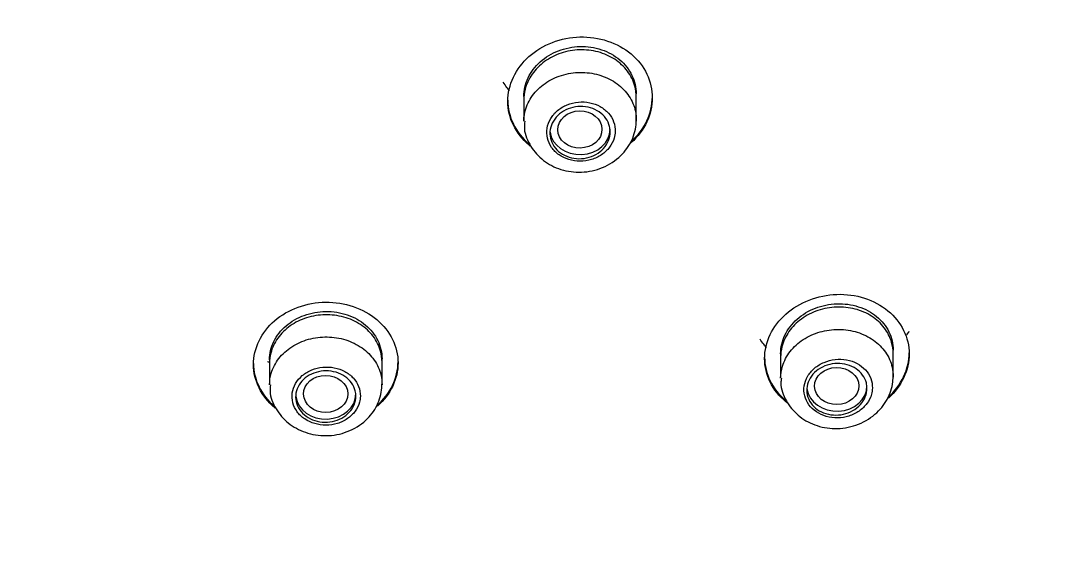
# Model space of a CAD drawing. Header units: millimetres. Extents: x -60 to 7633, y -2614 to 2146.
# Drawn here: x 3021.08 to 3046.94, y 1030.84 to 1044.3 of the extents above; entities that cross this region are included whole.
import ezdxf

# ---------------------------------------------------------------- set-up
doc = ezdxf.new("R2010")
doc.units = ezdxf.units.MM
doc.layers.get('0').update_dxf_attribs({"color": 250})

msp = doc.modelspace()

# ---------------------------------------------------------------- linework, layer by layer
at = {"linetype": 'Continuous'}
for p, q in [((3033.609, 1042.408), (3033.609, 1042.351)), ((3036.409, 1041.831), (3036.409, 1042.496)), ((3033.609, 1042.326), (3033.609, 1041.792)), ((3040.004, 1036.004), (3040.004, 1035.946)), ((3040.004, 1035.922), (3040.004, 1035.392)), ((3042.804, 1036.012), (3042.804, 1036.103)), ((3042.804, 1035.446), (3042.804, 1036.011)), ((3027.23, 1035.822), (3027.243, 1035.785)), ((3027.277, 1035.891), (3027.277, 1035.791)), ((3027.277, 1035.768), (3027.277, 1035.228)), ((3030.077, 1035.799), (3030.077, 1035.891)), ((3030.077, 1035.246), (3030.077, 1035.797))]:
    msp.add_line(p, q, dxfattribs=at)
for centre, major_axis, start_param, end_param in [((3016.592, 1025.749), (-45.35, 0), 3.571695, 5.880205), ((3016.592, 1025.541), (-44.564, 0), 3.011959, 4.839189), ((3016.592, 1025.886), (-45.1, 0), 3.141593, 4.596825), ((3016.592, 1025.749), (-45.35, 0), 1.980202, 3.571695), ((3035.008, 1041.593), (-0.75, 0), 0.113771, 3.141593), ((3041.404, 1035.201), (-0.75, 0), 0.115638, 3.141593), ((3028.677, 1035.004), (-0.75, 0), 0.106353, 3.141593)]:
    msp.add_ellipse(centre, major_axis=major_axis, ratio=0.838671, start_param=start_param, end_param=end_param, dxfattribs=at)
for centre, major_axis, ratio in [((3016.592, 1025.663), (44.7, 0), 0.838671), ((3035.004, 1041.589), (-0.551, -0.008), 0.839348), ((3041.399, 1035.198), (-0.552, -0.007), 0.836504), ((3028.675, 1035.002), (-0.551, -0.004), 0.838991)]:
    msp.add_ellipse(centre, major_axis=major_axis, ratio=ratio, dxfattribs=at)
for points, knots in [([(3065.832, 1033.336), (3065.639, 1035.32), (3065.276, 1037.303), (3064.037, 1041.845), (3063.046, 1044.349), (3060.497, 1049.18), (3058.919, 1051.528), (3055.31, 1055.87), (3053.277, 1057.882), (3048.739, 1061.576), (3046.231, 1063.254), (3040.961, 1066.14), (3038.174, 1067.371), (3029.332, 1070.39), (3022.973, 1071.438), (3016.592, 1071.439)], [0, 0, 0, 0, 0.096956, 0.096956, 0.225963, 0.225963, 0.354969, 0.354969, 0.483975, 0.483975, 0.612981, 0.612981, 0.741988, 0.741988, 1, 1, 1, 1]), ([(3058.813, 1005.68), (3058.864, 1005.751), (3058.915, 1005.822), (3060.6, 1008.164), (3061.989, 1010.596), (3064.149, 1015.564), (3064.943, 1018.121), (3065.949, 1023.386), (3066.152, 1026.074), (3065.93, 1031.416), (3065.514, 1034.046), (3064.092, 1039.223), (3063.074, 1041.779), (3060.499, 1046.623), (3058.929, 1048.947), (3055.276, 1053.318), (3053.228, 1055.327), (3048.694, 1058.997), (3046.178, 1060.674), (3040.87, 1063.563), (3038.079, 1064.784), (3032.218, 1066.772), (3029.133, 1067.536), (3022.932, 1068.547), (3019.786, 1068.807), (3016.592, 1068.809)], [0, 0, 0, 0, 0.002831, 0.002831, 0.093483, 0.093483, 0.184134, 0.184134, 0.274786, 0.274786, 0.365438, 0.365438, 0.45609, 0.45609, 0.546741, 0.546741, 0.637393, 0.637393, 0.728045, 0.728045, 0.818697, 0.818697, 0.909348, 0.909348, 1, 1, 1, 1]), ([(3033.944, 1066.532), (3034.37, 1066.399), (3034.794, 1066.261), (3038.155, 1065.12), (3040.956, 1063.894), (3046.282, 1060.994), (3048.806, 1059.311), (3053.355, 1055.627), (3055.41, 1053.61), (3059.075, 1049.222), (3060.649, 1046.89), (3063.232, 1042.028), (3064.252, 1039.463), (3065.677, 1034.267), (3066.093, 1031.628), (3066.313, 1026.266), (3066.108, 1023.569), (3065.095, 1018.286), (3064.297, 1015.72), (3062.126, 1010.735), (3060.73, 1008.295), (3058.25, 1004.851), (3057.348, 1003.725), (3056.382, 1002.639)], [0, 0, 0, 0, 0.014806, 0.014806, 0.118386, 0.118386, 0.221967, 0.221967, 0.325547, 0.325547, 0.429127, 0.429127, 0.532707, 0.532707, 0.636287, 0.636287, 0.739867, 0.739867, 0.843448, 0.843448, 0.947028, 0.947028, 1, 1, 1, 1]), ([(3016.592, 1064.053), (3017.962, 1064.053), (3019.356, 1064.001), (3022.091, 1063.793), (3023.449, 1063.638), (3027.494, 1063.018), (3030.176, 1062.393), (3035.329, 1060.757), (3037.794, 1059.753), (3042.504, 1057.374), (3044.754, 1055.988), (3048.862, 1052.947), (3050.742, 1051.281), (3054.15, 1047.655), (3055.669, 1045.696), (3058.227, 1041.639), (3059.286, 1039.522), (3060.951, 1035.106), (3061.541, 1032.836), (3062.224, 1028.285), (3062.322, 1025.988), (3062.015, 1021.347), (3061.612, 1019.067), (3060.332, 1014.608), (3059.448, 1012.414), (3057.207, 1008.174), (3055.874, 1006.167), (3052.796, 1002.374), (3051.032, 1000.571), (3047.162, 997.28), (3045.073, 995.799), (3040.591, 993.159), (3038.18, 991.994), (3033.146, 990.053), (3030.526, 989.275), (3027.838, 988.702)], [0, 0, 0, 0, 0.03125, 0.03125, 0.0625, 0.0625, 0.125, 0.125, 0.1875, 0.1875, 0.25, 0.25, 0.3125, 0.3125, 0.375, 0.375, 0.4375, 0.4375, 0.5, 0.5, 0.5625, 0.5625, 0.625, 0.625, 0.6875, 0.6875, 0.75, 0.75, 0.8125, 0.8125, 0.875, 0.875, 0.9375, 0.9375, 1, 1, 1, 1]), ([(3027.775, 988.873), (3030.448, 989.443), (3033.03, 990.209), (3038.014, 992.127), (3040.419, 993.285), (3044.88, 995.908), (3046.959, 997.38), (3050.812, 1000.651), (3052.569, 1002.442), (3055.634, 1006.214), (3056.961, 1008.209), (3059.194, 1012.425), (3060.075, 1014.608), (3061.352, 1019.042), (3061.754, 1021.309), (3062.063, 1025.926), (3061.967, 1028.211), (3061.291, 1032.738), (3060.704, 1034.996), (3059.051, 1039.39), (3057.999, 1041.496), (3055.456, 1045.533), (3053.947, 1047.481), (3050.558, 1051.089), (3048.688, 1052.747), (3044.604, 1055.773), (3042.365, 1057.152), (3037.681, 1059.519), (3035.23, 1060.518), (3030.104, 1062.146), (3027.436, 1062.768), (3022.071, 1063.59), (3019.351, 1063.799), (3016.592, 1063.798)], [0, 0, 0, 0, 0.0625, 0.0625, 0.125, 0.125, 0.1875, 0.1875, 0.25, 0.25, 0.3125, 0.3125, 0.375, 0.375, 0.4375, 0.4375, 0.5, 0.5, 0.5625, 0.5625, 0.625, 0.625, 0.6875, 0.6875, 0.75, 0.75, 0.8125, 0.8125, 0.875, 0.875, 0.9375, 0.9375, 1, 1, 1, 1]), ([(3033.209, 1042.29), (3033.209, 1042.702), (3033.404, 1043.108), (3034.067, 1043.7), (3034.536, 1043.881), (3035.475, 1043.906), (3035.943, 1043.752), (3036.617, 1043.186), (3036.808, 1042.784), (3036.809, 1041.968), (3036.615, 1041.556), (3036.278, 1041.255), (3036.272, 1041.249), (3036.265, 1041.244)], [0, 0, 0, 0, 0.19927, 0.19927, 0.398541, 0.398541, 0.597811, 0.597811, 0.797082, 0.797082, 0.996352, 0.996352, 1, 1, 1, 1]), ([(3036.408, 1042.391), (3036.408, 1042.485), (3036.396, 1042.579), (3036.371, 1042.67), (3036.335, 1042.801), (3036.272, 1042.929), (3036.188, 1043.042), (3036.103, 1043.154), (3035.995, 1043.255), (3035.872, 1043.336), (3035.749, 1043.416), (3035.607, 1043.479), (3035.459, 1043.519), (3035.311, 1043.559), (3035.153, 1043.577), (3034.997, 1043.572), (3034.84, 1043.567), (3034.682, 1043.539), (3034.535, 1043.489), (3034.387, 1043.439), (3034.247, 1043.367), (3034.126, 1043.279), (3034.004, 1043.19), (3033.897, 1043.082), (3033.815, 1042.964), (3033.733, 1042.846), (3033.673, 1042.715), (3033.64, 1042.581), (3033.619, 1042.497), (3033.609, 1042.411), (3033.609, 1042.326)], [0, 0, 0, 0, 0.073942, 0.073942, 0.073942, 0.181405, 0.181405, 0.181405, 0.288601, 0.288601, 0.288601, 0.395622, 0.395622, 0.395622, 0.502653, 0.502653, 0.502653, 0.609874, 0.609874, 0.609874, 0.717363, 0.717363, 0.717363, 0.825066, 0.825066, 0.825066, 0.932837, 0.932837, 0.932837, 1, 1, 1, 1]), ([(3033.635, 1042.644), (3033.653, 1042.722), (3033.68, 1042.8), (3033.75, 1042.948), (3033.793, 1043.019), (3033.895, 1043.153), (3033.954, 1043.217), (3034.083, 1043.332), (3034.153, 1043.383), (3034.306, 1043.476), (3034.387, 1043.516), (3034.555, 1043.58), (3034.643, 1043.606), (3034.824, 1043.642), (3034.915, 1043.652), (3035.097, 1043.657), (3035.19, 1043.651), (3035.37, 1043.625), (3035.457, 1043.604), (3035.627, 1043.548), (3035.709, 1043.512), (3035.861, 1043.428), (3035.932, 1043.379), (3036.063, 1043.269), (3036.121, 1043.209), (3036.223, 1043.08), (3036.267, 1043.01), (3036.337, 1042.864), (3036.363, 1042.789), (3036.399, 1042.634), (3036.409, 1042.553), (3036.409, 1042.474), (3036.409, 1042.474), (3036.409, 1042.473)], [0, 0, 0, 0, 0.066651, 0.066651, 0.133302, 0.133302, 0.199953, 0.199953, 0.266603, 0.266603, 0.333254, 0.333254, 0.399905, 0.399905, 0.466556, 0.466556, 0.533206, 0.533206, 0.599857, 0.599857, 0.666508, 0.666508, 0.733159, 0.733159, 0.799809, 0.799809, 0.86646, 0.86646, 0.933111, 0.933111, 0.999762, 0.999762, 1, 1, 1, 1]), ([(3033.609, 1041.799), (3033.61, 1041.902), (3033.626, 1042.006), (3033.657, 1042.106), (3033.698, 1042.236), (3033.766, 1042.362), (3033.855, 1042.473), (3033.944, 1042.585), (3034.056, 1042.686), (3034.183, 1042.767), (3034.309, 1042.848), (3034.454, 1042.911), (3034.604, 1042.952), (3034.754, 1042.993), (3034.914, 1043.013), (3035.071, 1043.009), (3035.227, 1043.006), (3035.385, 1042.979), (3035.53, 1042.931), (3035.676, 1042.883), (3035.813, 1042.813), (3035.931, 1042.726), (3036.049, 1042.64), (3036.15, 1042.534), (3036.227, 1042.419), (3036.304, 1042.303), (3036.359, 1042.174), (3036.387, 1042.043), (3036.404, 1041.961), (3036.411, 1041.876), (3036.408, 1041.793)], [0, 0, 0, 0, 0.081604, 0.081604, 0.081604, 0.18819, 0.18819, 0.18819, 0.294847, 0.294847, 0.294847, 0.401529, 0.401529, 0.401529, 0.508179, 0.508179, 0.508179, 0.614749, 0.614749, 0.614749, 0.721227, 0.721227, 0.721227, 0.827646, 0.827646, 0.827646, 0.934065, 0.934065, 0.934065, 1, 1, 1, 1]), ([(3033.251, 1042.555), (3033.229, 1042.581), (3033.207, 1042.607), (3033.155, 1042.677), (3033.124, 1042.721), (3033.096, 1042.765)], [0, 0, 0, 0, 0.386796, 0.386796, 1, 1, 1, 1]), ([(3036.264, 1041.27), (3036.27, 1041.275), (3036.276, 1041.281), (3036.617, 1041.585), (3036.808, 1041.994), (3036.809, 1042.401)], [0, 0, 0, 0, 0.017676, 0.017676, 1, 1, 1, 1]), ([(3033.209, 1042.317), (3033.209, 1041.906), (3033.404, 1041.508), (3033.739, 1041.226), (3033.741, 1041.224), (3033.744, 1041.222)], [0, 0, 0, 0, 0.992905, 0.992905, 1, 1, 1, 1]), ([(3033.766, 1041.176), (3033.756, 1041.184), (3033.747, 1041.192), (3033.404, 1041.48), (3033.209, 1041.879), (3033.209, 1042.29)], [0, 0, 0, 0, 0.027448, 0.027448, 1, 1, 1, 1]), ([(3035.884, 1041.533), (3035.887, 1041.615), (3035.874, 1041.699), (3035.845, 1041.777), (3035.817, 1041.856), (3035.772, 1041.93), (3035.715, 1041.995), (3035.658, 1042.06), (3035.587, 1042.117), (3035.508, 1042.161), (3035.43, 1042.205), (3035.341, 1042.237), (3035.249, 1042.256), (3035.157, 1042.275), (3035.06, 1042.28), (3034.966, 1042.271), (3034.871, 1042.262), (3034.776, 1042.239), (3034.689, 1042.203), (3034.602, 1042.168), (3034.52, 1042.119), (3034.45, 1042.061), (3034.381, 1042.002), (3034.321, 1041.933), (3034.277, 1041.858), (3034.233, 1041.784), (3034.202, 1041.702), (3034.189, 1041.619), (3034.176, 1041.537), (3034.178, 1041.451), (3034.197, 1041.371), (3034.216, 1041.29), (3034.251, 1041.211), (3034.3, 1041.142), (3034.348, 1041.072), (3034.412, 1041.009), (3034.485, 1040.957), (3034.557, 1040.906), (3034.642, 1040.866), (3034.73, 1040.839), (3034.819, 1040.812), (3034.915, 1040.798), (3035.01, 1040.798), (3035.105, 1040.798), (3035.202, 1040.812), (3035.292, 1040.839), (3035.383, 1040.867), (3035.47, 1040.908), (3035.546, 1040.96), (3035.622, 1041.011), (3035.689, 1041.075), (3035.742, 1041.145), (3035.795, 1041.216), (3035.835, 1041.295), (3035.858, 1041.376), (3035.873, 1041.427), (3035.881, 1041.48), (3035.884, 1041.533)], [0, 0, 0, 0, 0.053621, 0.053621, 0.053621, 0.107254, 0.107254, 0.107254, 0.160731, 0.160731, 0.160731, 0.214094, 0.214094, 0.214094, 0.2675, 0.2675, 0.2675, 0.321086, 0.321086, 0.321086, 0.374902, 0.374902, 0.374902, 0.428891, 0.428891, 0.428891, 0.482924, 0.482924, 0.482924, 0.536857, 0.536857, 0.536857, 0.590598, 0.590598, 0.590598, 0.644137, 0.644137, 0.644137, 0.697548, 0.697548, 0.697548, 0.750953, 0.750953, 0.750953, 0.804476, 0.804476, 0.804476, 0.858194, 0.858194, 0.858194, 0.91211, 0.91211, 0.91211, 0.966138, 0.966138, 0.966138, 1, 1, 1, 1]), ([(3035.758, 1041.529), (3035.758, 1041.456), (3035.744, 1041.382), (3035.716, 1041.312), (3035.688, 1041.243), (3035.646, 1041.176), (3035.594, 1041.118), (3035.541, 1041.06), (3035.476, 1041.009), (3035.405, 1040.969), (3035.334, 1040.929), (3035.253, 1040.898), (3035.171, 1040.881), (3035.089, 1040.863), (3035.003, 1040.857), (3034.919, 1040.864), (3034.836, 1040.871), (3034.753, 1040.89), (3034.678, 1040.92), (3034.602, 1040.951), (3034.532, 1040.993), (3034.474, 1041.043), (3034.415, 1041.094), (3034.366, 1041.154), (3034.33, 1041.219), (3034.294, 1041.283), (3034.271, 1041.355), (3034.262, 1041.426), (3034.254, 1041.498), (3034.259, 1041.573), (3034.279, 1041.644), (3034.298, 1041.715), (3034.332, 1041.785), (3034.377, 1041.847), (3034.422, 1041.91), (3034.481, 1041.966), (3034.547, 1042.013), (3034.613, 1042.059), (3034.69, 1042.096), (3034.769, 1042.122), (3034.849, 1042.147), (3034.935, 1042.16), (3035.019, 1042.161), (3035.103, 1042.162), (3035.188, 1042.151), (3035.267, 1042.128), (3035.345, 1042.104), (3035.42, 1042.069), (3035.485, 1042.024), (3035.55, 1041.98), (3035.606, 1041.925), (3035.65, 1041.864), (3035.693, 1041.803), (3035.725, 1041.734), (3035.742, 1041.663), (3035.753, 1041.619), (3035.758, 1041.574), (3035.758, 1041.529)], [0, 0, 0, 0, 0.053823, 0.053823, 0.053823, 0.107643, 0.107643, 0.107643, 0.161516, 0.161516, 0.161516, 0.21539, 0.21539, 0.21539, 0.269191, 0.269191, 0.269191, 0.322882, 0.322882, 0.322882, 0.376471, 0.376471, 0.376471, 0.430008, 0.430008, 0.430008, 0.483561, 0.483561, 0.483561, 0.537194, 0.537194, 0.537194, 0.590938, 0.590938, 0.590938, 0.64478, 0.64478, 0.64478, 0.698664, 0.698664, 0.698664, 0.75251, 0.75251, 0.75251, 0.806252, 0.806252, 0.806252, 0.85987, 0.85987, 0.85987, 0.913401, 0.913401, 0.913401, 0.966925, 0.966925, 0.966925, 1, 1, 1, 1]), ([(3033.633, 1041.799), (3033.625, 1041.729), (3033.605, 1041.521), (3033.765, 1041.151), (3034.082, 1040.796), (3034.529, 1040.565), (3035.051, 1040.495), (3035.585, 1040.611), (3036.031, 1040.902), (3036.32, 1041.303), (3036.409, 1041.656), (3036.408, 1041.833), (3036.408, 1041.874)], [0, 0, 0, 0, 0.046458, 0.159043, 0.269961, 0.383916, 0.502832, 0.626066, 0.752248, 0.864533, 0.973308, 1, 1, 1, 1]), ([(3039.604, 1035.884), (3039.604, 1036.291), (3039.8, 1036.695), (3040.463, 1037.284), (3040.933, 1037.466), (3041.871, 1037.498), (3042.339, 1037.351), (3043.012, 1036.798), (3043.204, 1036.403), (3043.205, 1035.598), (3043.013, 1035.191), (3042.686, 1034.896)], [0, 0, 0, 0, 0.200281, 0.200281, 0.400562, 0.400562, 0.600843, 0.600843, 0.801124, 0.801124, 1, 1, 1, 1]), ([(3026.877, 1035.737), (3026.877, 1036.141), (3027.072, 1036.539), (3027.736, 1037.112), (3028.206, 1037.283), (3029.145, 1037.294), (3029.613, 1037.136), (3030.285, 1036.572), (3030.477, 1036.176), (3030.477, 1035.381), (3030.289, 1034.985), (3029.967, 1034.7)], [0, 0, 0, 0, 0.200623, 0.200623, 0.401247, 0.401247, 0.60187, 0.60187, 0.802493, 0.802493, 1, 1, 1, 1]), ([(3040.031, 1036.238), (3040.049, 1036.316), (3040.076, 1036.392), (3040.146, 1036.54), (3040.189, 1036.61), (3040.291, 1036.743), (3040.35, 1036.807), (3040.479, 1036.921), (3040.549, 1036.973), (3040.702, 1037.066), (3040.784, 1037.106), (3040.952, 1037.171), (3041.04, 1037.197), (3041.22, 1037.234), (3041.311, 1037.244), (3041.494, 1037.25), (3041.586, 1037.246), (3041.766, 1037.221), (3041.853, 1037.202), (3042.023, 1037.147), (3042.105, 1037.113), (3042.257, 1037.031), (3042.328, 1036.984), (3042.458, 1036.876), (3042.517, 1036.817), (3042.618, 1036.69), (3042.662, 1036.622), (3042.733, 1036.478), (3042.759, 1036.404), (3042.795, 1036.251), (3042.804, 1036.172), (3042.804, 1036.093), (3042.804, 1036.093), (3042.804, 1036.093)], [0, 0, 0, 0, 0.066658, 0.066658, 0.133316, 0.133316, 0.199974, 0.199974, 0.266631, 0.266631, 0.333289, 0.333289, 0.399947, 0.399947, 0.466605, 0.466605, 0.533263, 0.533263, 0.59992, 0.59992, 0.666578, 0.666578, 0.733236, 0.733236, 0.799894, 0.799894, 0.866552, 0.866552, 0.93321, 0.93321, 0.999867, 0.999867, 1, 1, 1, 1]), ([(3030.077, 1035.796), (3030.077, 1035.889), (3030.064, 1035.982), (3030.04, 1036.071), (3030.004, 1036.2), (3029.941, 1036.326), (3029.856, 1036.438), (3029.772, 1036.549), (3029.663, 1036.649), (3029.54, 1036.73), (3029.417, 1036.811), (3029.275, 1036.875), (3029.127, 1036.916), (3028.978, 1036.957), (3028.819, 1036.977), (3028.663, 1036.974), (3028.506, 1036.971), (3028.348, 1036.945), (3028.2, 1036.898), (3028.053, 1036.851), (3027.913, 1036.782), (3027.791, 1036.696), (3027.67, 1036.61), (3027.564, 1036.506), (3027.482, 1036.391), (3027.401, 1036.276), (3027.341, 1036.148), (3027.308, 1036.017), (3027.288, 1035.935), (3027.277, 1035.851), (3027.277, 1035.768)], [0, 0, 0, 0, 0.074061, 0.074061, 0.074061, 0.181477, 0.181477, 0.181477, 0.288843, 0.288843, 0.288843, 0.396177, 0.396177, 0.396177, 0.503513, 0.503513, 0.503513, 0.610884, 0.610884, 0.610884, 0.718306, 0.718306, 0.718306, 0.825771, 0.825771, 0.825771, 0.933252, 0.933252, 0.933252, 1, 1, 1, 1]), ([(3027.304, 1036.082), (3027.322, 1036.158), (3027.349, 1036.234), (3027.419, 1036.379), (3027.462, 1036.448), (3027.563, 1036.579), (3027.623, 1036.64), (3027.752, 1036.752), (3027.822, 1036.802), (3027.975, 1036.891), (3028.057, 1036.929), (3028.225, 1036.99), (3028.313, 1037.014), (3028.494, 1037.046), (3028.585, 1037.055), (3028.767, 1037.057), (3028.86, 1037.05), (3029.04, 1037.022), (3029.127, 1037), (3029.297, 1036.943), (3029.379, 1036.906), (3029.53, 1036.821), (3029.601, 1036.773), (3029.732, 1036.663), (3029.79, 1036.603), (3029.891, 1036.475), (3029.935, 1036.406), (3030.006, 1036.262), (3030.032, 1036.188), (3030.068, 1036.036), (3030.077, 1035.957), (3030.077, 1035.879), (3030.077, 1035.879), (3030.077, 1035.879)], [0, 0, 0, 0, 0.066658, 0.066658, 0.133317, 0.133317, 0.199975, 0.199975, 0.266633, 0.266633, 0.333292, 0.333292, 0.39995, 0.39995, 0.466608, 0.466608, 0.533267, 0.533267, 0.599925, 0.599925, 0.666584, 0.666584, 0.733242, 0.733242, 0.7999, 0.7999, 0.866559, 0.866559, 0.933217, 0.933217, 0.999875, 0.999875, 1, 1, 1, 1]), ([(3042.804, 1036.01), (3042.804, 1036.103), (3042.792, 1036.196), (3042.767, 1036.286), (3042.731, 1036.415), (3042.668, 1036.54), (3042.584, 1036.651), (3042.5, 1036.761), (3042.392, 1036.859), (3042.269, 1036.938), (3042.146, 1037.017), (3042.005, 1037.078), (3041.857, 1037.116), (3041.709, 1037.155), (3041.55, 1037.171), (3041.394, 1037.165), (3041.237, 1037.159), (3041.079, 1037.13), (3040.931, 1037.079), (3040.783, 1037.029), (3040.643, 1036.957), (3040.521, 1036.868), (3040.399, 1036.779), (3040.293, 1036.672), (3040.211, 1036.555), (3040.129, 1036.437), (3040.069, 1036.307), (3040.036, 1036.175), (3040.015, 1036.092), (3040.004, 1036.006), (3040.004, 1035.922)], [0, 0, 0, 0, 0.073917, 0.073917, 0.073917, 0.181107, 0.181107, 0.181107, 0.288127, 0.288127, 0.288127, 0.395165, 0.395165, 0.395165, 0.502398, 0.502398, 0.502398, 0.609898, 0.609898, 0.609898, 0.717609, 0.717609, 0.717609, 0.825381, 0.825381, 0.825381, 0.933056, 0.933056, 0.933056, 1, 1, 1, 1]), ([(3040.004, 1035.393), (3040.005, 1035.493), (3040.02, 1035.594), (3040.049, 1035.691), (3040.088, 1035.821), (3040.154, 1035.947), (3040.242, 1036.059), (3040.329, 1036.171), (3040.44, 1036.272), (3040.565, 1036.355), (3040.691, 1036.437), (3040.834, 1036.502), (3040.984, 1036.545), (3041.133, 1036.588), (3041.293, 1036.61), (3041.45, 1036.609), (3041.606, 1036.607), (3041.764, 1036.583), (3041.911, 1036.538), (3042.057, 1036.492), (3042.195, 1036.425), (3042.314, 1036.341), (3042.433, 1036.256), (3042.537, 1036.153), (3042.615, 1036.04), (3042.694, 1035.926), (3042.75, 1035.799), (3042.78, 1035.669), (3042.798, 1035.588), (3042.806, 1035.504), (3042.804, 1035.421)], [0, 0, 0, 0, 0.079892, 0.079892, 0.079892, 0.186585, 0.186585, 0.186585, 0.29336, 0.29336, 0.29336, 0.400206, 0.400206, 0.400206, 0.507083, 0.507083, 0.507083, 0.613931, 0.613931, 0.613931, 0.720702, 0.720702, 0.720702, 0.82738, 0.82738, 0.82738, 0.933994, 0.933994, 0.933994, 1, 1, 1, 1]), ([(3027.277, 1035.23), (3027.277, 1035.327), (3027.292, 1035.424), (3027.32, 1035.518), (3027.358, 1035.647), (3027.423, 1035.772), (3027.509, 1035.883), (3027.596, 1035.994), (3027.706, 1036.094), (3027.831, 1036.175), (3027.956, 1036.256), (3028.099, 1036.32), (3028.248, 1036.362), (3028.397, 1036.403), (3028.557, 1036.424), (3028.713, 1036.422), (3028.87, 1036.419), (3029.028, 1036.394), (3029.174, 1036.348), (3029.321, 1036.301), (3029.46, 1036.233), (3029.58, 1036.148), (3029.699, 1036.064), (3029.803, 1035.96), (3029.883, 1035.847), (3029.963, 1035.733), (3030.02, 1035.606), (3030.05, 1035.476), (3030.069, 1035.395), (3030.078, 1035.311), (3030.077, 1035.228)], [0, 0, 0, 0, 0.077776, 0.077776, 0.077776, 0.184767, 0.184767, 0.184767, 0.291772, 0.291772, 0.291772, 0.398782, 0.398782, 0.398782, 0.505786, 0.505786, 0.505786, 0.612774, 0.612774, 0.612774, 0.719744, 0.719744, 0.719744, 0.826702, 0.826702, 0.826702, 0.933659, 0.933659, 0.933659, 1, 1, 1, 1]), ([(3039.649, 1036.158), (3039.626, 1036.184), (3039.604, 1036.211), (3039.55, 1036.28), (3039.52, 1036.324), (3039.491, 1036.369)], [0, 0, 0, 0, 0.391457, 0.391457, 1, 1, 1, 1]), ([(3040.004, 1036.003), (3040.004, 1036.004), (3040.004, 1036.004), (3040.004, 1036.004), (3040.004, 1036.083), (3040.013, 1036.161), (3040.031, 1036.238)], [0, 0, 0, 0, 0.002282, 0.002282, 0.002282, 1, 1, 1, 1]), ([(3027.277, 1035.849), (3027.277, 1035.849), (3027.277, 1035.849), (3027.277, 1035.849), (3027.277, 1035.928), (3027.286, 1036.005), (3027.304, 1036.082)], [0, 0, 0, 0, 0.002254, 0.002254, 0.002254, 1, 1, 1, 1]), ([(3042.671, 1034.91), (3042.673, 1034.912), (3042.675, 1034.914), (3043.013, 1035.214), (3043.204, 1035.621), (3043.204, 1036.024)], [0, 0, 0, 0, 0.006198, 0.006198, 1, 1, 1, 1]), ([(3027.415, 1034.65), (3027.412, 1034.653), (3027.409, 1034.656), (3027.073, 1034.938), (3026.877, 1035.332), (3026.877, 1035.737)], [0, 0, 0, 0, 0.009668, 0.009668, 1, 1, 1, 1]), ([(3029.539, 1034.946), (3029.54, 1035.028), (3029.525, 1035.11), (3029.495, 1035.186), (3029.465, 1035.263), (3029.419, 1035.336), (3029.36, 1035.399), (3029.302, 1035.463), (3029.23, 1035.518), (3029.15, 1035.561), (3029.07, 1035.605), (3028.98, 1035.636), (3028.888, 1035.654), (3028.795, 1035.672), (3028.697, 1035.677), (3028.603, 1035.668), (3028.508, 1035.659), (3028.414, 1035.636), (3028.328, 1035.6), (3028.241, 1035.565), (3028.161, 1035.517), (3028.093, 1035.459), (3028.025, 1035.402), (3027.967, 1035.334), (3027.925, 1035.26), (3027.883, 1035.187), (3027.855, 1035.107), (3027.843, 1035.026), (3027.832, 1034.946), (3027.836, 1034.862), (3027.857, 1034.783), (3027.877, 1034.704), (3027.914, 1034.627), (3027.964, 1034.559), (3028.014, 1034.491), (3028.079, 1034.429), (3028.153, 1034.379), (3028.227, 1034.329), (3028.313, 1034.289), (3028.402, 1034.263), (3028.492, 1034.236), (3028.588, 1034.223), (3028.683, 1034.224), (3028.779, 1034.224), (3028.875, 1034.239), (3028.965, 1034.266), (3029.055, 1034.294), (3029.141, 1034.335), (3029.216, 1034.386), (3029.29, 1034.437), (3029.356, 1034.5), (3029.407, 1034.569), (3029.458, 1034.638), (3029.496, 1034.715), (3029.517, 1034.795), (3029.53, 1034.844), (3029.538, 1034.896), (3029.539, 1034.946)], [0, 0, 0, 0, 0.053683, 0.053683, 0.053683, 0.107368, 0.107368, 0.107368, 0.16102, 0.16102, 0.16102, 0.21465, 0.21465, 0.21465, 0.268291, 0.268291, 0.268291, 0.321971, 0.321971, 0.321971, 0.375702, 0.375702, 0.375702, 0.42947, 0.42947, 0.42947, 0.483247, 0.483247, 0.483247, 0.537002, 0.537002, 0.537002, 0.590713, 0.590713, 0.590713, 0.644378, 0.644378, 0.644378, 0.698015, 0.698015, 0.698015, 0.751652, 0.751652, 0.751652, 0.805318, 0.805318, 0.805318, 0.85903, 0.85903, 0.85903, 0.912785, 0.912785, 0.912785, 0.966562, 0.966562, 0.966562, 1, 1, 1, 1]), ([(3029.949, 1034.712), (3029.949, 1034.712), (3029.949, 1034.712), (3030.285, 1035.002), (3030.477, 1035.401), (3030.477, 1035.801)], [0, 0, 0, 0, 0.000362, 0.000362, 1, 1, 1, 1]), ([(3040.166, 1034.782), (3040.155, 1034.791), (3040.144, 1034.8), (3039.8, 1035.083), (3039.604, 1035.476), (3039.604, 1035.884)], [0, 0, 0, 0, 0.031377, 0.031377, 1, 1, 1, 1]), ([(3042.288, 1035.148), (3042.29, 1035.229), (3042.276, 1035.312), (3042.247, 1035.388), (3042.217, 1035.464), (3042.172, 1035.537), (3042.115, 1035.6), (3042.057, 1035.663), (3041.986, 1035.718), (3041.907, 1035.76), (3041.827, 1035.802), (3041.738, 1035.833), (3041.646, 1035.85), (3041.554, 1035.866), (3041.456, 1035.87), (3041.362, 1035.86), (3041.266, 1035.849), (3041.172, 1035.825), (3041.085, 1035.788), (3040.997, 1035.751), (3040.916, 1035.702), (3040.847, 1035.643), (3040.778, 1035.584), (3040.719, 1035.514), (3040.676, 1035.439), (3040.632, 1035.365), (3040.603, 1035.283), (3040.591, 1035.202), (3040.579, 1035.12), (3040.583, 1035.036), (3040.603, 1034.957), (3040.622, 1034.878), (3040.658, 1034.801), (3040.708, 1034.733), (3040.757, 1034.665), (3040.821, 1034.604), (3040.894, 1034.555), (3040.968, 1034.505), (3041.052, 1034.466), (3041.141, 1034.441), (3041.231, 1034.416), (3041.327, 1034.404), (3041.422, 1034.405), (3041.517, 1034.407), (3041.614, 1034.423), (3041.704, 1034.451), (3041.795, 1034.48), (3041.882, 1034.522), (3041.958, 1034.575), (3042.033, 1034.628), (3042.1, 1034.692), (3042.152, 1034.763), (3042.204, 1034.833), (3042.243, 1034.912), (3042.265, 1034.993), (3042.279, 1035.044), (3042.287, 1035.096), (3042.288, 1035.148)], [0, 0, 0, 0, 0.053426, 0.053426, 0.053426, 0.106858, 0.106858, 0.106858, 0.160218, 0.160218, 0.160218, 0.213633, 0.213633, 0.213633, 0.267233, 0.267233, 0.267233, 0.321063, 0.321063, 0.321063, 0.37506, 0.37506, 0.37506, 0.42909, 0.42909, 0.42909, 0.483013, 0.483013, 0.483013, 0.536739, 0.536739, 0.536739, 0.590267, 0.590267, 0.590267, 0.643673, 0.643673, 0.643673, 0.697083, 0.697083, 0.697083, 0.750616, 0.750616, 0.750616, 0.804349, 0.804349, 0.804349, 0.858275, 0.858275, 0.858275, 0.912306, 0.912306, 0.912306, 0.966301, 0.966301, 0.966301, 1, 1, 1, 1]), ([(3042.154, 1035.142), (3042.154, 1035.07), (3042.14, 1034.997), (3042.112, 1034.928), (3042.084, 1034.859), (3042.042, 1034.793), (3041.99, 1034.735), (3041.938, 1034.678), (3041.873, 1034.626), (3041.802, 1034.586), (3041.73, 1034.545), (3041.65, 1034.515), (3041.568, 1034.497), (3041.486, 1034.478), (3041.4, 1034.472), (3041.316, 1034.478), (3041.233, 1034.483), (3041.15, 1034.502), (3041.074, 1034.531), (3040.999, 1034.561), (3040.929, 1034.602), (3040.87, 1034.651), (3040.811, 1034.701), (3040.762, 1034.76), (3040.726, 1034.824), (3040.69, 1034.887), (3040.667, 1034.958), (3040.658, 1035.029), (3040.65, 1035.1), (3040.655, 1035.174), (3040.675, 1035.244), (3040.694, 1035.314), (3040.728, 1035.383), (3040.773, 1035.445), (3040.818, 1035.507), (3040.876, 1035.564), (3040.942, 1035.61), (3041.008, 1035.656), (3041.084, 1035.694), (3041.164, 1035.72), (3041.244, 1035.745), (3041.329, 1035.76), (3041.413, 1035.761), (3041.498, 1035.763), (3041.583, 1035.753), (3041.662, 1035.73), (3041.741, 1035.708), (3041.816, 1035.674), (3041.881, 1035.63), (3041.945, 1035.587), (3042.002, 1035.533), (3042.045, 1035.473), (3042.089, 1035.413), (3042.121, 1035.345), (3042.138, 1035.275), (3042.149, 1035.232), (3042.154, 1035.187), (3042.154, 1035.142)], [0, 0, 0, 0, 0.05371, 0.05371, 0.05371, 0.107414, 0.107414, 0.107414, 0.161207, 0.161207, 0.161207, 0.215079, 0.215079, 0.215079, 0.268954, 0.268954, 0.268954, 0.322759, 0.322759, 0.322759, 0.376454, 0.376454, 0.376454, 0.430046, 0.430046, 0.430046, 0.483583, 0.483583, 0.483583, 0.537135, 0.537135, 0.537135, 0.590764, 0.590764, 0.590764, 0.644504, 0.644504, 0.644504, 0.698343, 0.698343, 0.698343, 0.752227, 0.752227, 0.752227, 0.806076, 0.806076, 0.806076, 0.859823, 0.859823, 0.859823, 0.913444, 0.913444, 0.913444, 0.966977, 0.966977, 0.966977, 1, 1, 1, 1]), ([(3029.427, 1034.945), (3029.427, 1034.874), (3029.412, 1034.801), (3029.385, 1034.733), (3029.357, 1034.665), (3029.315, 1034.601), (3029.263, 1034.544), (3029.21, 1034.488), (3029.146, 1034.439), (3029.074, 1034.4), (3029.003, 1034.361), (3028.923, 1034.333), (3028.841, 1034.316), (3028.759, 1034.3), (3028.673, 1034.295), (3028.59, 1034.302), (3028.506, 1034.31), (3028.423, 1034.33), (3028.348, 1034.36), (3028.273, 1034.391), (3028.202, 1034.433), (3028.143, 1034.483), (3028.084, 1034.533), (3028.035, 1034.593), (3027.999, 1034.657), (3027.963, 1034.721), (3027.94, 1034.792), (3027.931, 1034.862), (3027.922, 1034.933), (3027.928, 1035.007), (3027.947, 1035.076), (3027.966, 1035.146), (3028, 1035.214), (3028.045, 1035.275), (3028.091, 1035.335), (3028.149, 1035.39), (3028.215, 1035.435), (3028.281, 1035.48), (3028.357, 1035.516), (3028.437, 1035.539), (3028.516, 1035.563), (3028.601, 1035.576), (3028.685, 1035.576), (3028.769, 1035.576), (3028.854, 1035.564), (3028.933, 1035.54), (3029.012, 1035.516), (3029.087, 1035.481), (3029.152, 1035.436), (3029.217, 1035.392), (3029.274, 1035.337), (3029.317, 1035.276), (3029.361, 1035.216), (3029.393, 1035.148), (3029.41, 1035.078), (3029.421, 1035.035), (3029.427, 1034.99), (3029.427, 1034.945)], [0, 0, 0, 0, 0.053728, 0.053728, 0.053728, 0.107455, 0.107455, 0.107455, 0.161193, 0.161193, 0.161193, 0.214932, 0.214932, 0.214932, 0.268657, 0.268657, 0.268657, 0.32236, 0.32236, 0.32236, 0.37604, 0.37604, 0.37604, 0.42971, 0.42971, 0.42971, 0.483383, 0.483383, 0.483383, 0.537073, 0.537073, 0.537073, 0.590786, 0.590786, 0.590786, 0.644519, 0.644519, 0.644519, 0.69826, 0.69826, 0.69826, 0.751993, 0.751993, 0.751993, 0.805704, 0.805704, 0.805704, 0.859391, 0.859391, 0.859391, 0.913061, 0.913061, 0.913061, 0.966729, 0.966729, 0.966729, 1, 1, 1, 1]), ([(3040.021, 1035.393), (3040.015, 1035.35), (3039.993, 1035.167), (3040.127, 1034.816), (3040.419, 1034.451), (3040.848, 1034.203), (3041.359, 1034.11), (3041.896, 1034.196), (3042.36, 1034.461), (3042.677, 1034.845), (3042.798, 1035.214), (3042.803, 1035.411), (3042.804, 1035.475)], [0, 0, 0, 0, 0.028617, 0.141353, 0.252043, 0.365181, 0.483498, 0.606717, 0.733436, 0.847433, 0.957637, 1, 1, 1, 1]), ([(3027.3, 1035.229), (3027.293, 1035.17), (3027.27, 1034.973), (3027.422, 1034.614), (3027.726, 1034.257), (3028.167, 1034.016), (3028.687, 1033.933), (3029.227, 1034.033), (3029.679, 1034.31), (3029.977, 1034.7), (3030.073, 1035.048), (3030.077, 1035.224), (3030.077, 1035.266)], [0, 0, 0, 0, 0.040079, 0.152208, 0.263182, 0.37796, 0.498263, 0.623083, 0.750939, 0.863398, 0.972067, 1, 1, 1, 1])]:
    msp.add_open_spline(points, degree=3, knots=knots, dxfattribs=at)
for points in [[(3033.609, 1042.407), (3033.609, 1042.487), (3033.618, 1042.566), (3033.635, 1042.644)], [(3043.15, 1036.474), (3043.169, 1036.505), (3043.188, 1036.536), (3043.205, 1036.567)], [(3039.604, 1035.911), (3039.604, 1035.507), (3039.796, 1035.118), (3040.123, 1034.844)], [(3026.877, 1035.764), (3026.877, 1035.362), (3027.07, 1034.97), (3027.399, 1034.691)]]:
    msp.add_open_spline(points, degree=3, dxfattribs=at)

doc.saveas('drawing.dxf')
